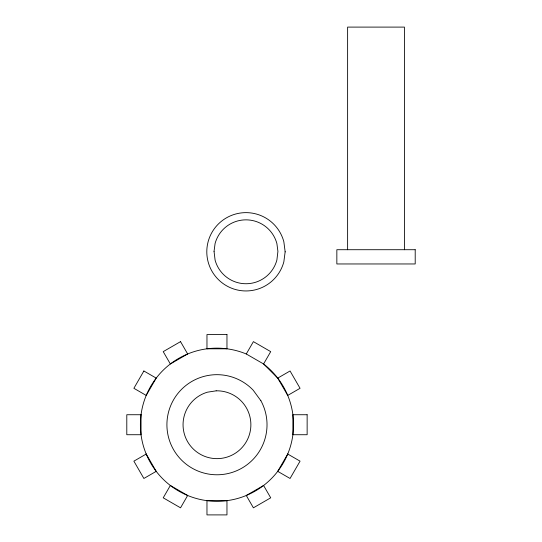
<?xml version="1.0" encoding="UTF-8"?>
<svg xmlns="http://www.w3.org/2000/svg" width="542" height="542" viewBox="0 0 542 542"><rect width="100%" height="100%" fill="white"/><g stroke="black" fill="none" stroke-linecap="round" stroke-linejoin="round"><path stroke-width="0.81" d="M285.16 251.718L283.839 261.861A39.18 39.18 0 0 1 206.8 251.793A39.18 39.18 0 0 1 283.839 241.725L285.16 251.867M246.271 353.98L253.399 341.636L270.709 351.636L263.588 363.973A76.578 76.578 0 0 1 252.328 492.658A76.578 76.578 0 0 1 140.459 428.072A76.578 76.578 0 0 1 246.271 353.98L263.588 363.973L277.721 378.113L287.721 395.423L300.058 388.296L290.058 370.985L277.721 378.113M404.427 249.713L404.427 27.1L347.618 27.1L347.618 249.713M214.049 251.339L215.086 260.065A31.998 31.998 0 0 0 276.894 260.011L277.917 251.4L276.894 243.582A31.998 31.998 0 0 0 215.086 243.521L214.049 251.339M143.874 370.985L133.881 388.296L146.218 395.423L156.211 378.113L143.874 370.985M170.351 485.483L163.223 497.82L180.54 507.82L187.661 495.476L170.351 485.483M287.721 454.033L277.721 471.35L290.058 478.471L300.058 461.161L287.721 454.033M180.54 341.636L163.223 351.636L170.351 363.973L187.661 353.98L180.54 341.636M146.218 454.033L133.881 461.161L143.874 478.471L156.211 471.35L146.218 454.033M263.588 485.483L246.271 495.476L253.399 507.82L270.709 497.82L263.588 485.483M216.183 390.829L207.437 392.184A33.909 33.909 0 0 0 191.502 447.123A33.909 33.909 0 0 0 248.026 438.342A33.909 33.909 0 0 0 216.183 390.829M415.206 249.713L336.846 249.713L336.846 263.961L415.206 263.961L415.206 249.713M226.963 334.556L206.969 334.556L206.969 348.804L226.963 348.804L226.963 334.556M141.042 414.732L126.794 414.732L126.794 434.725L141.042 434.725L141.042 414.732M307.138 414.732L292.89 414.732L292.89 434.725L307.138 434.725L307.138 414.732M226.963 500.652L206.969 500.652L206.969 514.9L226.963 514.9L226.963 500.652M260.885 400.714L253.168 390.172A50.047 50.047 0 0 0 170.344 406.52A50.047 50.047 0 0 0 220.167 474.677A50.047 50.047 0 0 0 260.885 400.714"/></g></svg>
